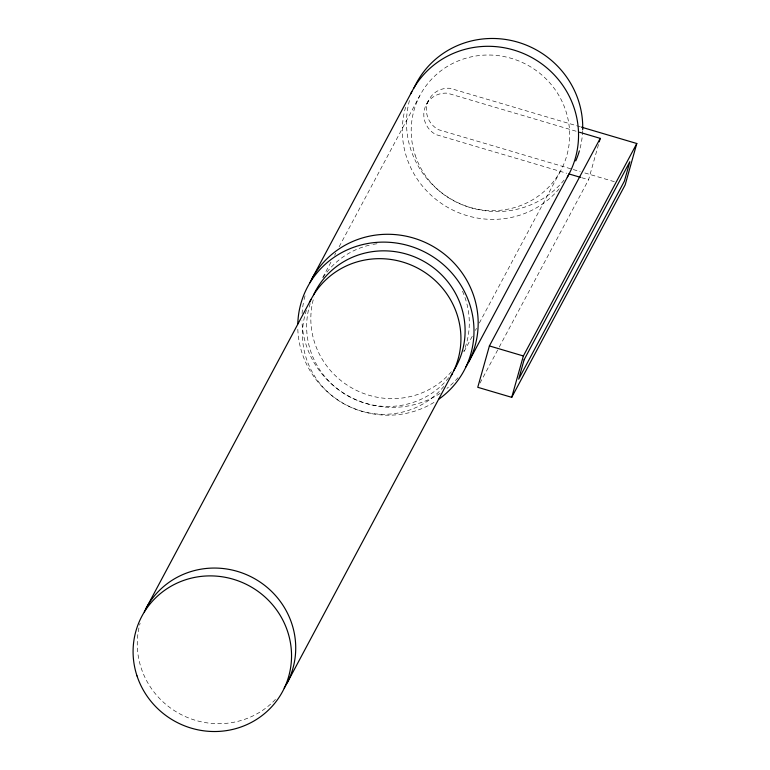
<?xml version="1.0" encoding="UTF-8"?>
<svg xmlns="http://www.w3.org/2000/svg" width="770" height="770" viewBox="0 0 770 770"><rect width="100%" height="100%" fill="white"/><g stroke="black" fill="none" stroke-linecap="round" stroke-linejoin="round"><path stroke-width="0.58" stroke-dasharray="3.85 2.89" d="M499.249 347.058L588.588 179.737L598.935 142.96M322.784 277.421L331.244 261.579M334.623 255.245L335.749 253.138M339.137 246.795L419.775 95.778M426.474 104.277L429.092 99.378M464.098 351.553L472.559 335.71M475.379 330.426L476.505 328.318M479.325 323.034L561.089 169.91M480.018 383.065L498.681 348.117M580.31 126.809L450.017 88.281A22.715 21.993 28.1 0 0 427.215 103.95A22.715 21.993 28.1 0 0 438.371 129.658L572.12 169.198M576.095 131.227L447.399 93.18A22.715 21.993 28.1 0 0 424.597 108.84A22.715 21.993 28.1 0 0 435.762 134.548L566.749 173.279M573.275 169.544L580.195 171.585M584.805 172.952L614.787 181.816M581.687 177.697L588.588 179.737M275.467 699.391A79.791 77.25 28.1 0 1 178.496 713.135A79.791 77.25 28.1 0 1 140.111 623.18M458.006 377.704A88.733 85.903 28.1 0 1 446.937 388.398M440.18 393.306A88.733 85.903 28.1 0 1 350.186 396.916A88.733 85.903 28.1 0 1 301.975 320.811M302.081 313.659A88.733 85.903 28.1 0 1 303.842 300.704M304.092 299.559A88.733 85.903 28.1 0 1 305.286 294.977M443.799 386.434A79.791 77.25 28.1 0 1 344.219 404.038A79.791 77.25 28.1 0 1 306.364 310.368M559.145 188.823A88.733 85.903 28.1 0 1 448.949 208.073A88.733 85.903 28.1 0 1 406.358 104.73M451.403 371.689A79.791 77.25 28.1 0 1 353.122 388.677A79.791 77.25 28.1 0 1 314.006 296.979M322.996 277.614A79.791 77.25 28.1 0 1 372.083 244.581M373.219 244.369A79.791 77.25 28.1 0 1 378.917 243.513M462.491 291.195A79.791 77.25 28.1 0 1 463.723 351.428M564.073 180.074A88.733 85.903 28.1 0 1 455.291 201.384A88.733 85.903 28.1 0 1 409.515 100.312M582.649 130.987A88.733 85.903 28.1 0 1 579.704 149.707M433.991 402.402A88.733 85.903 28.1 0 1 344.941 404.183A88.733 85.903 28.1 0 1 297.797 328.646M448.737 377.675A79.791 77.25 28.1 0 1 349.484 396.8A79.791 77.25 28.1 0 1 310.175 303.678M415.117 155.02A79.791 77.25 28.1 0 0 549.405 186.35A79.791 77.25 28.1 0 0 506.776 57.153A79.791 77.25 28.1 0 0 415.117 155.02"/><path stroke-width="1.16" d="M579.541 132.248L600.225 138.369L489.402 345.932L477.756 387.3L511.723 397.339L625.163 184.887L636.8 143.509L581.456 127.146M511.723 397.339L523.359 355.971L636.8 143.509M599.262 141.815L600.225 138.369M311.484 279.606L411.854 91.62M145.838 608.81L311.032 299.424M287.162 682.942L452.356 373.556M468.641 362.044L569.011 174.059M569.049 173.962L580.541 177.36M489.402 345.932L523.359 355.971M297.797 323.881A88.733 85.903 28.1 0 1 426.291 252.849A88.733 85.903 28.1 0 1 438.939 399.12M309.906 282.763A88.733 85.903 28.1 0 1 431.007 245.303A88.733 85.903 28.1 0 1 465.715 367.165M144.269 611.986A79.791 77.25 28.1 0 1 253.436 578.029A79.791 77.25 28.1 0 1 284.197 688.072M410.795 93.719A88.733 85.903 28.1 0 1 530.838 57.028A88.733 85.903 28.1 0 1 567.307 177.148M309.463 302.6A79.791 77.25 28.1 0 1 417.003 267.777A79.791 77.25 28.1 0 1 451.23 375.625M313.65 294.775A79.791 77.25 28.1 0 1 422.807 260.809A79.791 77.25 28.1 0 1 453.578 370.861M413.971 88.021A88.733 85.903 28.1 0 1 513.975 41.128A88.733 85.903 28.1 0 1 582.697 129.793M579.387 150.853A88.733 85.903 28.1 0 1 575.739 160.911M524.11 359.773L518.653 379.158L624.412 181.085L629.87 161.69L524.11 359.773M137.002 675.887A79.791 77.25 28.1 0 0 271.29 707.216A79.791 77.25 28.1 0 0 228.651 578.02A79.791 77.25 28.1 0 0 137.002 675.887"/></g></svg>
